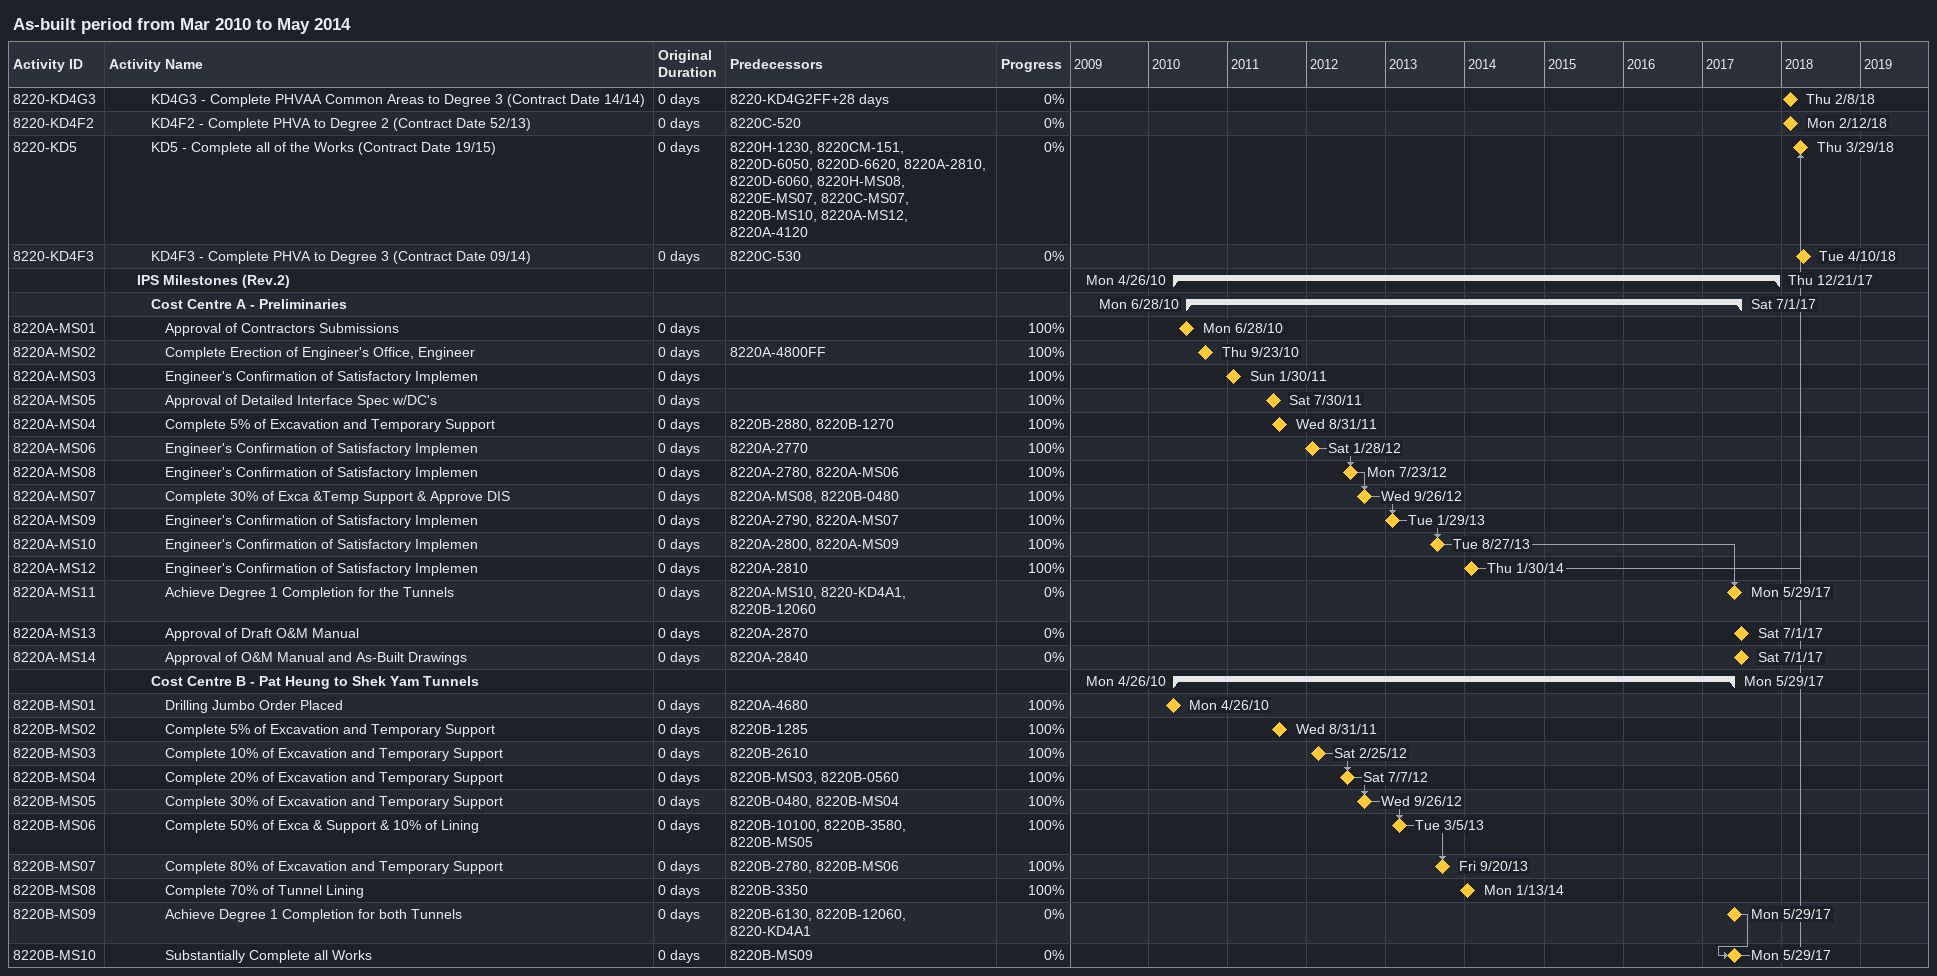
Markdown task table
As-built period from Mar 2010 to May 2014

| ID | Level | Task | Original duration | Start | Finish | Predecessors | % complete |
|---|---|---|---|---|---|---|---|
| 8220-KD4G3 | 4 | KD4G3 - Complete PHVAA Common Areas to Degree 3 (Contract Date 14/14) | 0d | 2018-02-08 | 2018-02-08 | 8220-KD4G2FF+28d | 0 |
| 8220-KD4F2 | 4 | KD4F2 - Complete PHVA to Degree 2 (Contract Date 52/13) | 0d | 2018-02-12 | 2018-02-12 | 8220C-520 | 0 |
| 8220-KD5 | 4 | KD5 - Complete all of the Works (Contract Date 19/15) | 0d | 2018-03-29 | 2018-03-29 | 8220H-1230, 8220CM-151, 8220D-6050, 8220D-6620, 8220A-2810, 8220D-6060, 8220H-MS08, 8220E-MS07, 8220C-MS07, 8220B-MS10, 8220A-MS12, 8220A-4120 | 0 |
| 8220-KD4F3 | 4 | KD4F3 - Complete PHVA to Degree 3 (Contract Date 09/14) | 0d | 2018-04-10 | 2018-04-10 | 8220C-530 | 0 |
|  | 3 | **IPS Milestones (Rev.2)** |  | 2010-04-26 | 2017-12-21 |  |  |
|  | 4 | **Cost Centre A - Preliminaries** |  | 2010-06-28 | 2017-07-01 |  |  |
| 8220A-MS01 | 5 | Approval of Contractors Submissions | 0d | 2010-06-28 | 2010-06-28 |  | 100 |
| 8220A-MS02 | 5 | Complete Erection of Engineer's Office, Engineer | 0d | 2010-09-23 | 2010-09-23 | 8220A-4800FF | 100 |
| 8220A-MS03 | 5 | Engineer's Confirmation of Satisfactory Implemen | 0d | 2011-01-30 | 2011-01-30 |  | 100 |
| 8220A-MS05 | 5 | Approval of Detailed Interface Spec w/DC's | 0d | 2011-07-30 | 2011-07-30 |  | 100 |
| 8220A-MS04 | 5 | Complete 5% of Excavation and Temporary Support | 0d | 2011-08-31 | 2011-08-31 | 8220B-2880, 8220B-1270 | 100 |
| 8220A-MS06 | 5 | Engineer's Confirmation of Satisfactory Implemen | 0d | 2012-01-28 | 2012-01-28 | 8220A-2770 | 100 |
| 8220A-MS08 | 5 | Engineer's Confirmation of Satisfactory Implemen | 0d | 2012-07-23 | 2012-07-23 | 8220A-2780, 8220A-MS06 | 100 |
| 8220A-MS07 | 5 | Complete 30% of Exca &Temp Support & Approve DIS | 0d | 2012-09-26 | 2012-09-26 | 8220A-MS08, 8220B-0480 | 100 |
| 8220A-MS09 | 5 | Engineer's Confirmation of Satisfactory Implemen | 0d | 2013-01-29 | 2013-01-29 | 8220A-2790, 8220A-MS07 | 100 |
| 8220A-MS10 | 5 | Engineer's Confirmation of Satisfactory Implemen | 0d | 2013-08-27 | 2013-08-27 | 8220A-2800, 8220A-MS09 | 100 |
| 8220A-MS12 | 5 | Engineer's Confirmation of Satisfactory Implemen | 0d | 2014-01-30 | 2014-01-30 | 8220A-2810 | 100 |
| 8220A-MS11 | 5 | Achieve Degree 1 Completion for the Tunnels | 0d | 2017-05-29 | 2017-05-29 | 8220A-MS10, 8220-KD4A1, 8220B-12060 | 0 |
| 8220A-MS13 | 5 | Approval of Draft O&M Manual | 0d | 2017-07-01 | 2017-07-01 | 8220A-2870 | 0 |
| 8220A-MS14 | 5 | Approval of O&M Manual and As-Built Drawings | 0d | 2017-07-01 | 2017-07-01 | 8220A-2840 | 0 |
|  | 4 | **Cost Centre B - Pat Heung to Shek Yam Tunnels** |  | 2010-04-26 | 2017-05-29 |  |  |
| 8220B-MS01 | 5 | Drilling Jumbo Order Placed | 0d | 2010-04-26 | 2010-04-26 | 8220A-4680 | 100 |
| 8220B-MS02 | 5 | Complete 5% of Excavation and Temporary Support | 0d | 2011-08-31 | 2011-08-31 | 8220B-1285 | 100 |
| 8220B-MS03 | 5 | Complete 10% of Excavation and Temporary Support | 0d | 2012-02-25 | 2012-02-25 | 8220B-2610 | 100 |
| 8220B-MS04 | 5 | Complete 20% of Excavation and Temporary Support | 0d | 2012-07-07 | 2012-07-07 | 8220B-MS03, 8220B-0560 | 100 |
| 8220B-MS05 | 5 | Complete 30% of Excavation and Temporary Support | 0d | 2012-09-26 | 2012-09-26 | 8220B-0480, 8220B-MS04 | 100 |
| 8220B-MS06 | 5 | Complete 50% of Exca & Support & 10% of Lining | 0d | 2013-03-05 | 2013-03-05 | 8220B-10100, 8220B-3580, 8220B-MS05 | 100 |
| 8220B-MS07 | 5 | Complete 80% of Excavation and Temporary Support | 0d | 2013-09-20 | 2013-09-20 | 8220B-2780, 8220B-MS06 | 100 |
| 8220B-MS08 | 5 | Complete 70% of Tunnel Lining | 0d | 2014-01-13 | 2014-01-13 | 8220B-3350 | 100 |
| 8220B-MS09 | 5 | Achieve Degree 1 Completion for both Tunnels | 0d | 2017-05-29 | 2017-05-29 | 8220B-6130, 8220B-12060, 8220-KD4A1 | 0 |
| 8220B-MS10 | 5 | Substantially Complete all Works | 0d | 2017-05-29 | 2017-05-29 | 8220B-MS09 | 0 |
